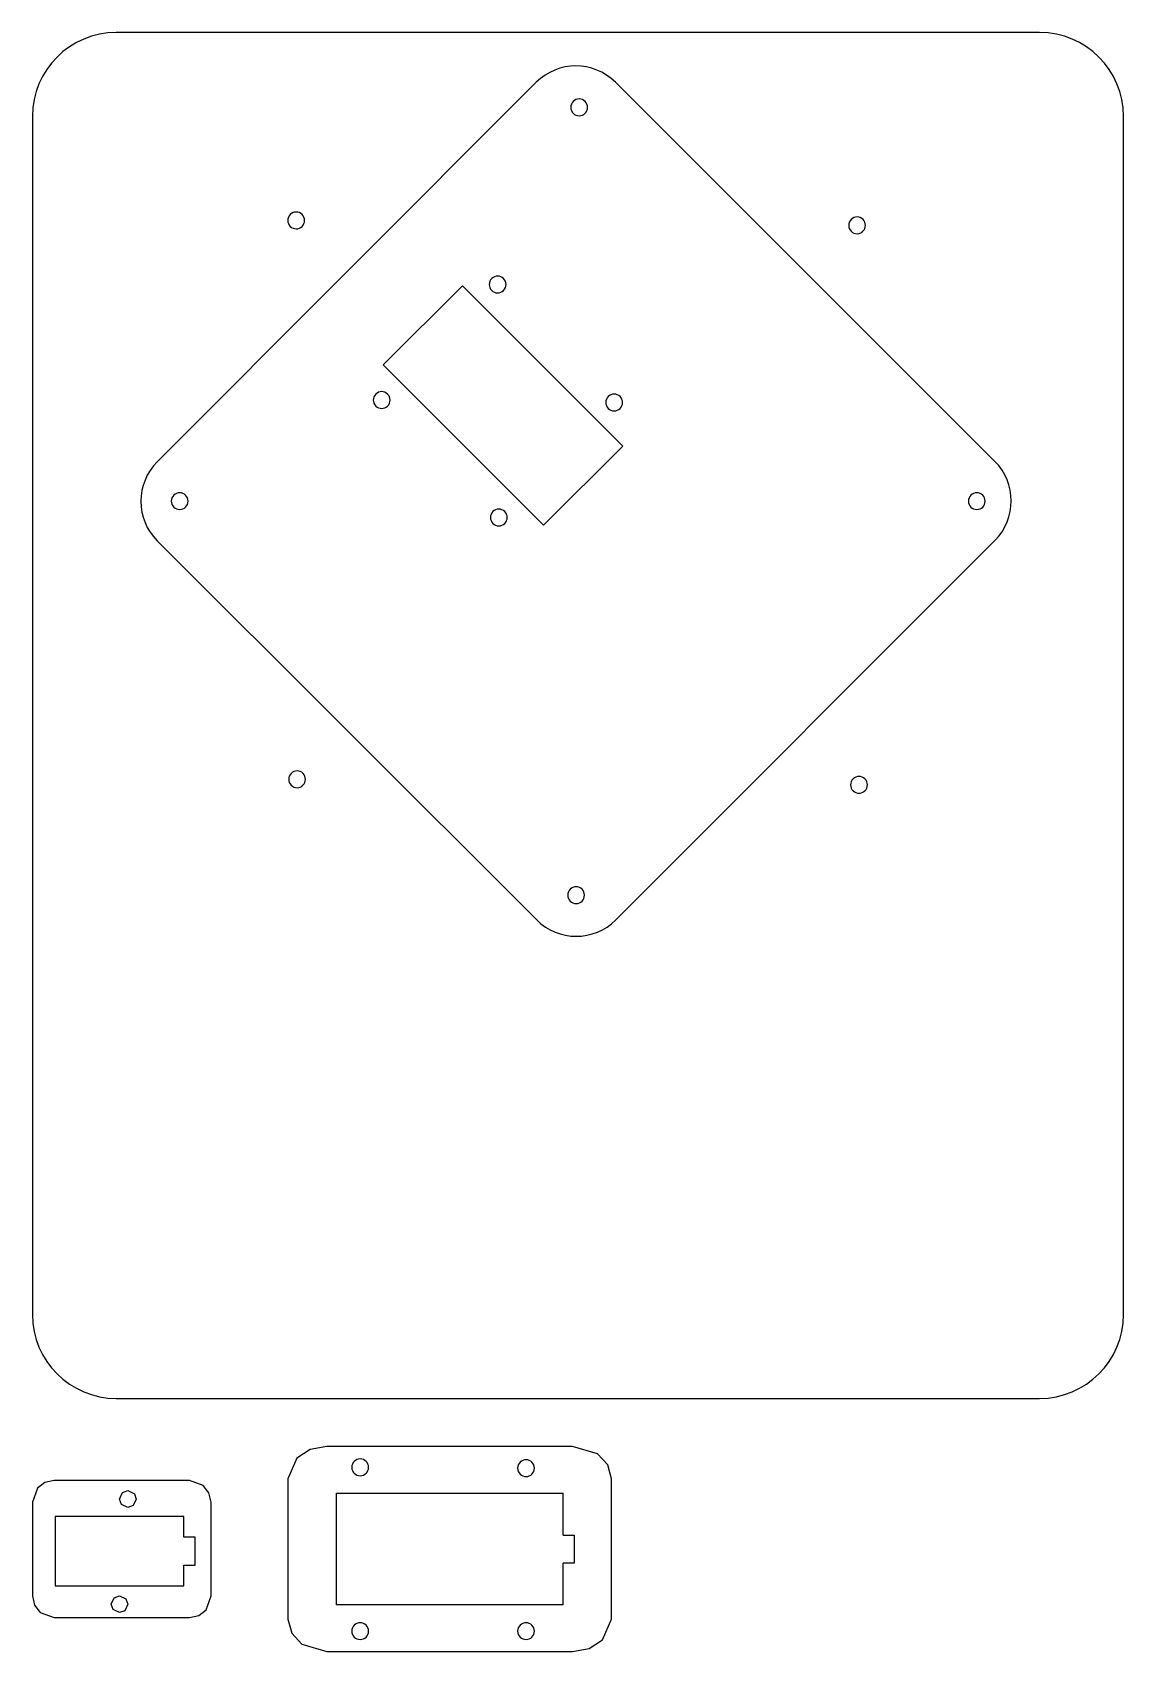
# Model space of a CAD drawing. Extents: x -84 to 111, y 74 to 363.
import ezdxf

# ---------------------------------------------------------------- set-up
doc = ezdxf.new("R2010")
doc.units = 0
doc.header["$MEASUREMENT"] = 0
doc.layers.get('0').update_dxf_attribs({"linetype": 'CONTINUOUS'})

# ---------------------------------------------------------------- blocks, each defined once
blk = doc.blocks.new('BLOCK_2')
at = {"color": 7}
blk.add_lwpolyline([(-57.41, 97.71), (-80.41, 97.71)], dxfattribs=at)
blk = doc.blocks.new('BLOCK_3')
at = {"color": 7}
blk.add_lwpolyline([(-80.41, 97.71), (-80.41, 85.31)], dxfattribs=at)
blk = doc.blocks.new('BLOCK_4')
at = {"color": 7}
blk.add_lwpolyline([(-80.41, 85.31), (-57.41, 85.31)], dxfattribs=at)
blk = doc.blocks.new('BLOCK_5')
at = {"color": 7}
blk.add_lwpolyline([(-57.41, 85.31), (-57.41, 89.01)], dxfattribs=at)
blk = doc.blocks.new('BLOCK_6')
at = {"color": 7}
blk.add_lwpolyline([(-57.41, 89.01), (-55.41, 89.01)], dxfattribs=at)
blk = doc.blocks.new('BLOCK_7')
at = {"color": 7}
blk.add_lwpolyline([(-55.41, 89.01), (-55.41, 94.01)], dxfattribs=at)
blk = doc.blocks.new('BLOCK_8')
at = {"color": 7}
blk.add_lwpolyline([(-55.41, 94.01), (-57.41, 94.01)], dxfattribs=at)
blk = doc.blocks.new('BLOCK_9')
at = {"color": 7}
blk.add_lwpolyline([(-57.41, 94.01), (-57.41, 97.71)], dxfattribs=at)
blk = doc.blocks.new('BLOCK_10')
at = {"color": 7}
blk.add_lwpolyline([(-56.42, 104.13), (-80.62, 104.13)], dxfattribs=at)
blk = doc.blocks.new('BLOCK_11')
at = {"color": 7}
blk.add_lwpolyline([(-84.49, 100.27), (-84.49, 83.49)], dxfattribs=at)
blk = doc.blocks.new('BLOCK_12')
at = {"color": 7}
blk.add_lwpolyline([(-80.62, 79.63), (-56.42, 79.63)], dxfattribs=at)
blk = doc.blocks.new('BLOCK_13')
at = {"color": 7}
blk.add_lwpolyline([(-52.56, 83.49), (-52.56, 100.27)], dxfattribs=at)
blk = doc.blocks.new('BLOCK_14')
at = {"color": 7}
blk.add_lwpolyline([(-65.91, 100.81), (-66.46, 99.66), (-67.41, 99.31)], dxfattribs=at)
blk = doc.blocks.new('BLOCK_15')
at = {"color": 7}
blk.add_lwpolyline([(-67.41, 99.31), (-68.57, 99.85), (-68.91, 100.81)], dxfattribs=at)
blk = doc.blocks.new('BLOCK_16')
at = {"color": 7}
blk.add_lwpolyline([(-68.91, 100.81), (-68.37, 101.97), (-67.41, 102.31)], dxfattribs=at)
blk = doc.blocks.new('BLOCK_17')
at = {"color": 7}
blk.add_lwpolyline([(-67.41, 102.31), (-66.26, 101.77), (-65.91, 100.81)], dxfattribs=at)
blk = doc.blocks.new('BLOCK_18')
at = {"color": 7}
blk.add_lwpolyline([(-67.41, 82.01), (-67.96, 80.86), (-68.91, 80.51)], dxfattribs=at)
blk = doc.blocks.new('BLOCK_19')
at = {"color": 7}
blk.add_lwpolyline([(-68.91, 80.51), (-70.07, 81.05), (-70.41, 82.01)], dxfattribs=at)
blk = doc.blocks.new('BLOCK_20')
at = {"color": 7}
blk.add_lwpolyline([(-70.41, 82.01), (-69.87, 83.17), (-68.91, 83.51)], dxfattribs=at)
blk = doc.blocks.new('BLOCK_21')
at = {"color": 7}
blk.add_lwpolyline([(-68.91, 83.51), (-67.76, 82.97), (-67.41, 82.01)], dxfattribs=at)
blk = doc.blocks.new('BLOCK_22')
at = {"color": 7}
blk.add_lwpolyline([(-80.62, 104.13), (-82.29, 103.75), (-83.59, 102.73), (-84.49, 100.27)], dxfattribs=at)
blk = doc.blocks.new('BLOCK_23')
at = {"color": 7}
blk.add_lwpolyline([(-84.49, 83.49), (-84.11, 81.83), (-83.09, 80.52), (-80.62, 79.63)], dxfattribs=at)
blk = doc.blocks.new('BLOCK_24')
at = {"color": 7}
blk.add_lwpolyline([(-56.42, 79.63), (-54.76, 80.01), (-53.45, 81.03), (-52.56, 83.49)], dxfattribs=at)
blk = doc.blocks.new('BLOCK_25')
at = {"color": 7}
blk.add_lwpolyline([(-52.56, 100.27), (-52.94, 101.93), (-53.96, 103.24), (-56.42, 104.13)], dxfattribs=at)
blk = doc.blocks.new('BLOCK_27')
at = {"color": 7}
blk.add_lwpolyline([(12.01, 110.21), (-31.84, 110.21)], dxfattribs=at)
blk = doc.blocks.new('BLOCK_28')
at = {"color": 7}
blk.add_lwpolyline([(-38.84, 104.43), (-38.84, 79.33)], dxfattribs=at)
blk = doc.blocks.new('BLOCK_29')
at = {"color": 7}
blk.add_lwpolyline([(-31.84, 73.55), (12.01, 73.55)], dxfattribs=at)
blk = doc.blocks.new('BLOCK_30')
at = {"color": 7}
blk.add_lwpolyline([(19.01, 79.33), (19.01, 104.43)], dxfattribs=at)
blk = doc.blocks.new('BLOCK_31')
at = {"color": 7}
blk.add_lwpolyline([(-31.84, 110.21), (-34.86, 109.64), (-37.22, 108.12), (-38.84, 104.43)], dxfattribs=at)
blk = doc.blocks.new('BLOCK_32')
at = {"color": 7}
blk.add_lwpolyline([(-38.84, 79.33), (-38.15, 76.84), (-36.31, 74.89), (-31.84, 73.55)], dxfattribs=at)
blk = doc.blocks.new('BLOCK_33')
at = {"color": 7}
blk.add_lwpolyline([(12.01, 73.55), (15.03, 74.12), (17.39, 75.64), (19.01, 79.33)], dxfattribs=at)
blk = doc.blocks.new('BLOCK_34')
at = {"color": 7}
blk.add_lwpolyline([(19.01, 104.43), (18.33, 106.92), (16.48, 108.87), (12.01, 110.21)], dxfattribs=at)
blk = doc.blocks.new('BLOCK_26')
for name in ['BLOCK_31', 'BLOCK_27', 'BLOCK_34', 'BLOCK_28', 'BLOCK_30', 'BLOCK_32', 'BLOCK_33', 'BLOCK_29']:
    blk.add_blockref(name, (0, 0))
blk = doc.blocks.new('BLOCK_35')
at = {"color": 7}
for points in [[(10.34, 81.88), (-30.16, 81.88), (-30.16, 101.88), (10.34, 101.88)], [(10.34, 94.38), (10.34, 101.88)], [(10.34, 94.38), (12.34, 94.38), (12.34, 89.38), (10.34, 89.38)], [(10.34, 81.88), (10.34, 89.38)]]:
    blk.add_lwpolyline(points, dxfattribs=at)
blk = doc.blocks.new('BLOCK_36')
at = {"color": 7}
for points, knots in [([(5.63, 204.29), (5.63, 204.29), (-62.17, 272.03), (-62.17, 272.03), (-66.06, 275.92), (-66.06, 282.28), (-62.17, 286.17), (-62.17, 286.17), (5.56, 353.97), (5.56, 353.97), (9.45, 357.86), (15.81, 357.87), (19.7, 353.98), (19.7, 353.98), (87.51, 286.24), (87.51, 286.24), (91.4, 282.36), (91.4, 275.99), (87.51, 272.1), (87.51, 272.1), (19.78, 204.3), (19.78, 204.3), (15.89, 200.41), (9.53, 200.4), (5.63, 204.29)], [0, 0, 0, 0, 1, 1, 1, 2, 2, 2, 3, 3, 3, 4, 4, 4, 5, 5, 5, 6, 6, 6, 7, 7, 7, 8, 8, 8, 8]), ([(14.73, 349.49), (14.73, 348.66), (14.06, 347.99), (13.23, 347.99), (12.41, 347.99), (11.73, 348.66), (11.73, 349.49), (11.73, 350.32), (12.41, 350.99), (13.23, 350.99), (14.06, 350.99), (14.73, 350.32), (14.73, 349.49)], [0, 0, 0, 0, 1, 1, 1, 2, 2, 2, 3, 3, 3, 4, 4, 4, 4]), ([(-56.66, 279.14), (-56.66, 278.31), (-57.33, 277.64), (-58.16, 277.64), (-58.99, 277.64), (-59.66, 278.31), (-59.66, 279.14), (-59.66, 279.96), (-58.99, 280.64), (-58.16, 280.64), (-57.33, 280.64), (-56.66, 279.96), (-56.66, 279.14)], [0, 0, 0, 0, 1, 1, 1, 2, 2, 2, 3, 3, 3, 4, 4, 4, 4]), ([(85.77, 279.14), (85.77, 278.31), (85.1, 277.64), (84.27, 277.64), (83.45, 277.64), (82.77, 278.31), (82.77, 279.14), (82.77, 279.96), (83.45, 280.64), (84.27, 280.64), (85.1, 280.64), (85.77, 279.96), (85.77, 279.14)], [0, 0, 0, 0, 1, 1, 1, 2, 2, 2, 3, 3, 3, 4, 4, 4, 4]), ([(14.17, 208.73), (14.17, 207.9), (13.5, 207.23), (12.67, 207.23), (11.84, 207.23), (11.17, 207.9), (11.17, 208.73), (11.17, 209.56), (11.84, 210.23), (12.67, 210.23), (13.5, 210.23), (14.17, 209.56), (14.17, 208.73)], [0, 0, 0, 0, 1, 1, 1, 2, 2, 2, 3, 3, 3, 4, 4, 4, 4])]:
    blk.add_open_spline(points, degree=3, knots=knots, dxfattribs=at)

msp = doc.modelspace()

# ---------------------------------------------------------------- linework, layer by layer
at = {"color": 7}
msp.add_lwpolyline([(6.85, 274.83), (-21.78, 303.47), (-7.63, 317.61), (21, 288.96), (6.85, 274.83)], dxfattribs=at)
for points, knots in [([(95.51, 118.79), (95.51, 118.79), (-69.49, 118.79), (-69.49, 118.79), (-77.74, 118.79), (-84.49, 125.54), (-84.49, 133.79), (-84.49, 133.79), (-84.49, 347.89), (-84.49, 347.89), (-84.49, 356.14), (-77.74, 362.89), (-69.49, 362.89), (-69.49, 362.89), (95.51, 362.89), (95.51, 362.89), (103.76, 362.89), (110.51, 356.14), (110.51, 347.89), (110.51, 347.89), (110.51, 133.79), (110.51, 133.79), (110.51, 125.54), (103.76, 118.79), (95.51, 118.79)], [0, 0, 0, 0, 1, 1, 1, 2, 2, 2, 3, 3, 3, 4, 4, 4, 5, 5, 5, 6, 6, 6, 7, 7, 7, 8, 8, 8, 8]), ([(-36.28, 328.23), (-36.87, 327.64), (-37.82, 327.65), (-38.4, 328.23), (-38.99, 328.82), (-38.99, 329.77), (-38.4, 330.35), (-37.81, 330.94), (-36.86, 330.94), (-36.28, 330.35), (-35.69, 329.76), (-35.7, 328.81), (-36.28, 328.23)], [0, 0, 0, 0, 1, 1, 1, 2, 2, 2, 3, 3, 3, 4, 4, 4, 4]), ([(63.94, 327.35), (63.36, 326.76), (62.41, 326.76), (61.82, 327.35), (61.24, 327.94), (61.24, 328.89), (61.83, 329.47), (62.41, 330.06), (63.36, 330.06), (63.95, 329.47), (64.53, 328.88), (64.53, 327.93), (63.94, 327.35)], [0, 0, 0, 0, 1, 1, 1, 2, 2, 2, 3, 3, 3, 4, 4, 4, 4]), ([(-0.29, 316.79), (-0.88, 316.2), (-1.83, 316.2), (-2.41, 316.79), (-3, 317.38), (-2.99, 318.33), (-2.41, 318.91), (-1.82, 319.5), (-0.87, 319.49), (-0.29, 318.91), (0.3, 318.32), (0.3, 317.37), (-0.29, 316.79)], [0, 0, 0, 0, 1, 1, 1, 2, 2, 2, 3, 3, 3, 4, 4, 4, 4]), ([(-21.01, 296.13), (-21.59, 295.54), (-22.54, 295.55), (-23.13, 296.13), (-23.71, 296.72), (-23.71, 297.67), (-23.12, 298.25), (-22.54, 298.84), (-21.59, 298.84), (-21, 298.25), (-20.42, 297.66), (-20.42, 296.71), (-21.01, 296.13)], [0, 0, 0, 0, 1, 1, 1, 2, 2, 2, 3, 3, 3, 4, 4, 4, 4]), ([(20.53, 295.7), (19.94, 295.11), (18.99, 295.11), (18.41, 295.7), (17.82, 296.29), (17.82, 297.24), (18.41, 297.82), (19, 298.41), (19.95, 298.4), (20.53, 297.82), (21.12, 297.23), (21.11, 296.28), (20.53, 295.7)], [0, 0, 0, 0, 1, 1, 1, 2, 2, 2, 3, 3, 3, 4, 4, 4, 4]), ([(-0.08, 275.15), (-0.67, 274.56), (-1.62, 274.56), (-2.2, 275.15), (-2.79, 275.73), (-2.79, 276.68), (-2.2, 277.27), (-1.61, 277.85), (-0.67, 277.85), (-0.08, 277.27), (0.5, 276.68), (0.5, 275.73), (-0.08, 275.15)], [0, 0, 0, 0, 1, 1, 1, 2, 2, 2, 3, 3, 3, 4, 4, 4, 4]), ([(-36.13, 228.36), (-36.71, 227.77), (-37.66, 227.78), (-38.25, 228.36), (-38.83, 228.95), (-38.83, 229.9), (-38.25, 230.48), (-37.66, 231.07), (-36.71, 231.07), (-36.12, 230.48), (-35.54, 229.89), (-35.54, 228.94), (-36.13, 228.36)], [0, 0, 0, 0, 1, 1, 1, 2, 2, 2, 3, 3, 3, 4, 4, 4, 4]), ([(64.29, 227.37), (63.7, 226.78), (62.75, 226.79), (62.17, 227.37), (61.58, 227.96), (61.58, 228.91), (62.17, 229.49), (62.76, 230.08), (63.71, 230.08), (64.29, 229.49), (64.88, 228.9), (64.87, 227.95), (64.29, 227.37)], [0, 0, 0, 0, 1, 1, 1, 2, 2, 2, 3, 3, 3, 4, 4, 4, 4]), ([(-24.41, 106.48), (-24.41, 105.65), (-25.08, 104.98), (-25.91, 104.98), (-26.74, 104.98), (-27.41, 105.65), (-27.41, 106.48), (-27.41, 107.3), (-26.74, 107.98), (-25.91, 107.98), (-25.08, 107.98), (-24.41, 107.3), (-24.41, 106.48)], [0, 0, 0, 0, 1, 1, 1, 2, 2, 2, 3, 3, 3, 4, 4, 4, 4]), ([(5.23, 106.33), (5.23, 105.5), (4.55, 104.83), (3.73, 104.83), (2.9, 104.83), (2.23, 105.5), (2.23, 106.33), (2.23, 107.15), (2.9, 107.83), (3.73, 107.83), (4.55, 107.83), (5.23, 107.15), (5.23, 106.33)], [0, 0, 0, 0, 1, 1, 1, 2, 2, 2, 3, 3, 3, 4, 4, 4, 4]), ([(-24.41, 77.22), (-24.41, 76.39), (-25.08, 75.72), (-25.91, 75.72), (-26.74, 75.72), (-27.41, 76.39), (-27.41, 77.22), (-27.41, 78.05), (-26.74, 78.72), (-25.91, 78.72), (-25.08, 78.72), (-24.41, 78.05), (-24.41, 77.22)], [0, 0, 0, 0, 1, 1, 1, 2, 2, 2, 3, 3, 3, 4, 4, 4, 4]), ([(5.23, 77.22), (5.23, 76.39), (4.55, 75.72), (3.73, 75.72), (2.9, 75.72), (2.23, 76.39), (2.23, 77.22), (2.23, 78.05), (2.9, 78.72), (3.73, 78.72), (4.55, 78.72), (5.23, 78.05), (5.23, 77.22)], [0, 0, 0, 0, 1, 1, 1, 2, 2, 2, 3, 3, 3, 4, 4, 4, 4])]:
    msp.add_open_spline(points, degree=3, knots=knots, dxfattribs=at)

# ---------------------------------------------------------------- block references
for name in ['BLOCK_36', 'BLOCK_26', 'BLOCK_22', 'BLOCK_10', 'BLOCK_16', 'BLOCK_17', 'BLOCK_25', 'BLOCK_35', 'BLOCK_11', 'BLOCK_15', 'BLOCK_14', 'BLOCK_13', 'BLOCK_2', 'BLOCK_3', 'BLOCK_9', 'BLOCK_8', 'BLOCK_7', 'BLOCK_5', 'BLOCK_6', 'BLOCK_4', 'BLOCK_23', 'BLOCK_20', 'BLOCK_19', 'BLOCK_21', 'BLOCK_18', 'BLOCK_24', 'BLOCK_12']:
    msp.add_blockref(name, (0, 0))

doc.saveas('drawing.dxf')
